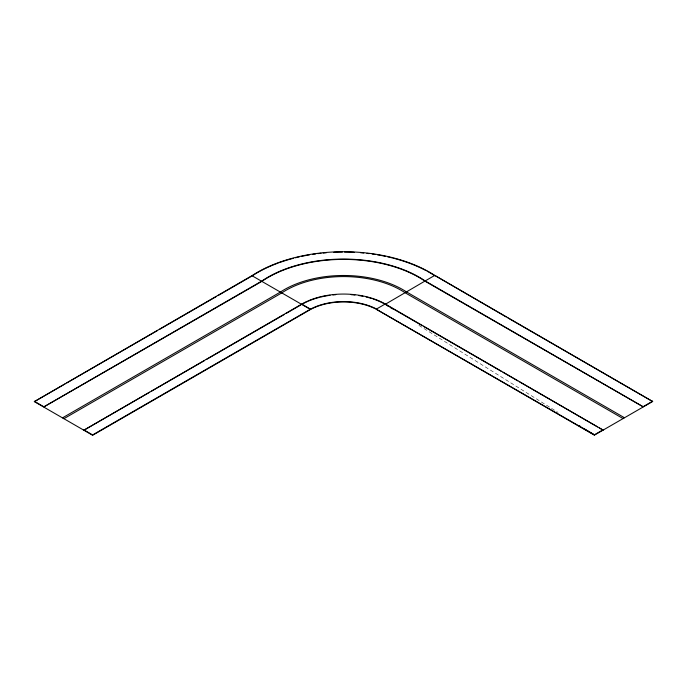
<?xml version="1.0" encoding="UTF-8"?>
<svg xmlns="http://www.w3.org/2000/svg" width="687" height="687" viewBox="0 0 687 687"><rect width="100%" height="100%" fill="white"/><g stroke="black" fill="none" stroke-linecap="round" stroke-linejoin="round"><path stroke-width="0.52" stroke-dasharray="3.44 2.58" d="M418.89 325.363L558.007 412.398"/><path stroke-width="1.03" d="M652.65 401.509L594.375 435.154L376.493 309.365A48.425 27.961 0 0 0 310.507 309.476L92.625 435.275L34.35 401.629L252.232 275.504A121.917 70.383 0 0 1 434.768 275.401L652.65 401.509L508.011 318.004M34.35 401.629L64.947 383.964M66.802 382.891L157.658 330.43M159.513 329.365L216.07 296.715M217.925 295.642L252.232 275.839A121.917 70.383 0 0 1 278.304 263.001M34.35 401.294L43.951 406.833L261.833 281.043A106.803 61.667 0 0 1 425.167 280.94L434.768 275.401L506.164 316.939M62.491 417.868L280.365 292.078A83.848 48.408 0 0 1 406.627 291.984L624.509 417.765M63.908 418.692L281.79 292.902A81.633 47.128 0 0 1 405.201 292.799L623.092 418.589M149.697 392.208L83.874 430.217L301.748 304.092A59.065 34.101 0 0 1 385.244 303.98L603.126 430.114L599.425 427.975M151.552 391.143L204.4 360.632M206.255 359.559L284.135 314.594M285.99 313.53L300.82 304.959M83.874 429.882L92.625 434.94L310.507 309.15A48.425 27.961 0 0 1 376.493 309.03L385.244 303.98L387.975 306.016M376.493 309.365L594.375 434.819L603.126 429.77M421.406 325.2L385.244 304.315L425.167 280.94L643.049 406.73L652.65 401.191M423.261 326.256L501.141 371.229M502.996 372.294L517.835 380.864M519.681 381.938L597.57 426.902M43.951 406.833L261.833 281.378L310.507 309.476M301.748 304.092L310.507 309.15M390.697 307.724L392.517 308.858M578.918 425.485L580.738 426.618M583.461 428.327L594.375 434.819M643.049 406.73L425.167 281.275A106.803 61.667 0 0 0 261.833 281.378L252.232 275.839M279.274 262.649A121.917 70.383 0 0 1 293.426 258.295M295.384 257.797A121.917 70.383 0 0 1 299.36 256.852M301.378 256.414A121.917 70.383 0 0 1 309.536 254.86M312.637 254.362A121.917 70.383 0 0 1 315.771 253.915M317.866 253.64A121.917 70.383 0 0 1 321.035 253.271M323.148 253.056A121.917 70.383 0 0 1 326.325 252.773M333.796 252.284A121.917 70.383 0 0 1 342.392 252.06M344.531 252.06A121.917 70.383 0 0 1 354.191 252.327M360.598 252.747A121.917 70.383 0 0 1 363.775 253.031M366.944 253.366A121.917 70.383 0 0 1 369.056 253.615M372.199 254.027A121.917 70.383 0 0 1 375.325 254.491M377.395 254.825A121.917 70.383 0 0 1 385.562 256.363M387.571 256.801A121.917 70.383 0 0 1 392.535 257.986M393.514 258.235A121.917 70.383 0 0 1 425.262 270.197M427.065 271.159A121.917 70.383 0 0 1 434.768 275.727M302.538 303.98A59.065 34.101 0 0 1 307.544 301.481M308.429 301.095A59.065 34.101 0 0 1 319.867 297.265M320.881 297.016A59.065 34.101 0 0 1 330.061 295.307M332.894 294.963A59.065 34.101 0 0 1 335.754 294.697M351.169 294.68A59.065 34.101 0 0 1 354.981 295.041M358.743 295.539A59.065 34.101 0 0 1 362.968 296.286M366.059 296.964A59.065 34.101 0 0 1 371.066 298.313M372.998 298.922A59.065 34.101 0 0 1 384.454 303.877"/></g></svg>
